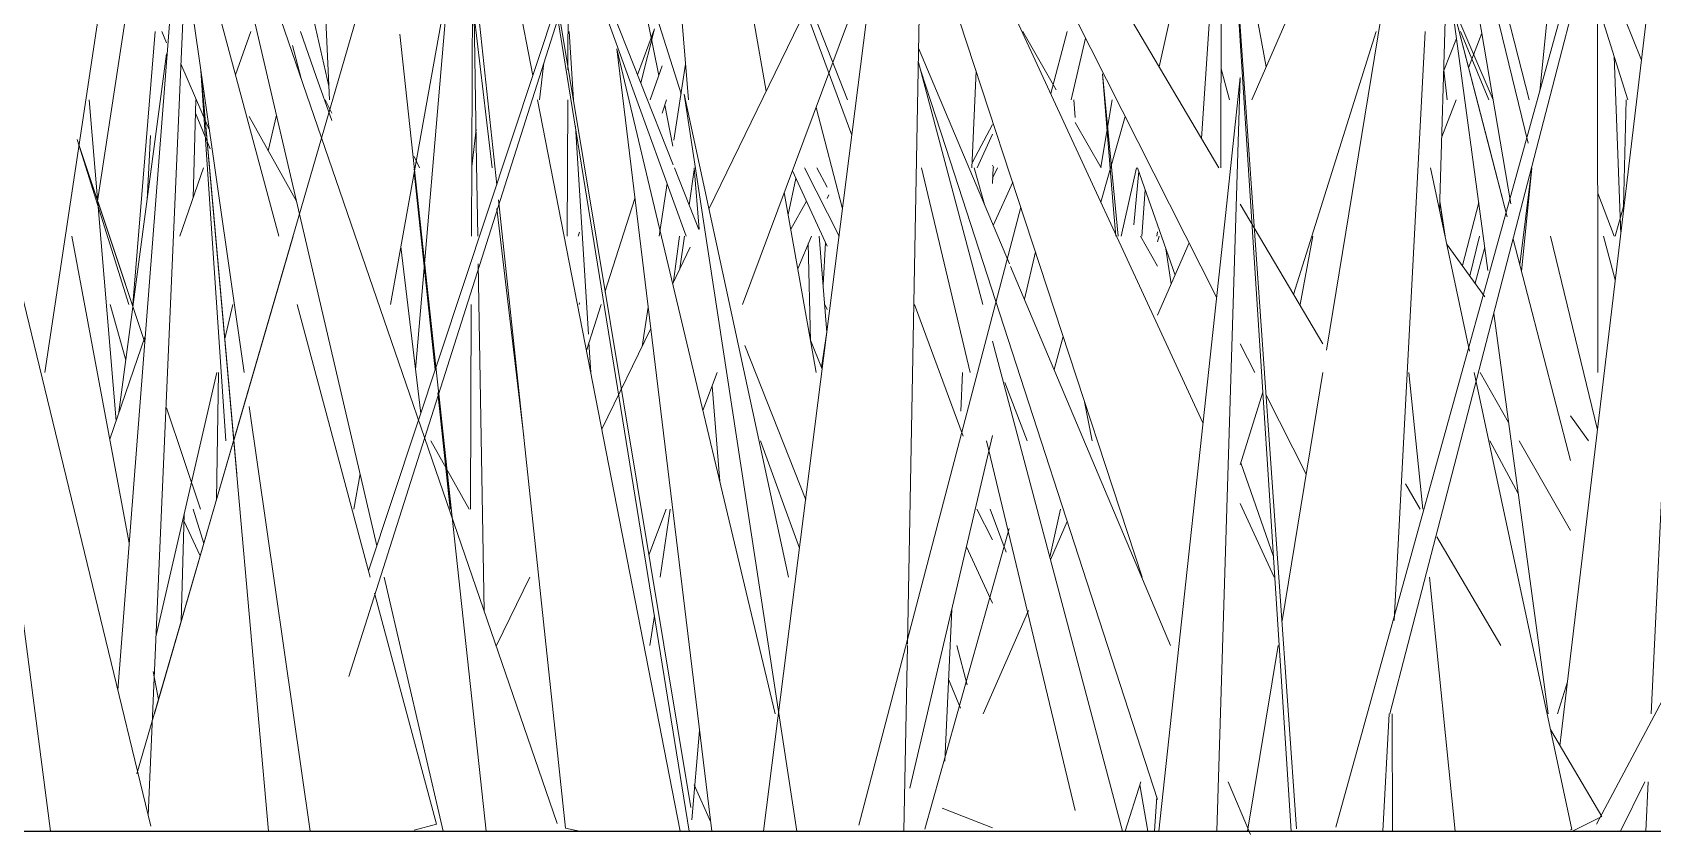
# Model space of a CAD drawing. Header units: millimetres. Extents: x -9575 to 27274, y -4387 to 11354.
# Drawn here: x -7130.5 to -7065, y 3047.9 to 3080.3 of the extents above; entities that cross this region are included whole.
import ezdxf

# ---------------------------------------------------------------- set-up
doc = ezdxf.new("R2010")
doc.units = ezdxf.units.MM
doc.layers.add('G-IMPT', color=8, linetype='Continuous', lineweight=9)

# ---------------------------------------------------------------- blocks, each defined once
blk = doc.blocks.new('Grass Array - 25_dwg-V48-North')
at = {"layer": 'G-IMPT'}
for p, q in [((-7126.244, 3050.319), (-7108.353, 3111.913)), ((-7108.353, 3111.913), (-7115.993, 3069.306)), ((-7103.944, 3077.582), (-7106.72, 3111.414)), ((-7118.462, 3077.582), (-7119.758, 3106.539)), ((-7077.774, 3048.158), (-7062.03, 3105.037)), ((-7062.642, 3102.624), (-7068.717, 3051.457)), ((-7103.844, 3048.964), (-7112.598, 3101.733)), ((-7118.775, 3076.031), (-7111.605, 3100.719)), ((-7067.203, 3100.966), (-7069.533, 3077.931)), ((-7104.718, 3100.095), (-7100.8, 3077.934)), ((-7117.676, 3054.258), (-7103.362, 3099.309)), ((-7085.6, 3058.27), (-7098.676, 3098.142)), ((-7125.638, 3095.371), (-7129.964, 3066.547)), ((-7064.686, 3094.796), (-7075.588, 3052.752)), ((-7082.505, 3074.823), (-7093.902, 3094.136)), ((-7082.505, 3074.823), (-7093.902, 3094.136)), ((-7081.174, 3077.582), (-7073.938, 3094.136)), ((-7097.514, 3077.582), (-7103.547, 3092.94)), ((-7065.024, 3052.752), (-7063.116, 3092.716)), ((-7111.014, 3091.933), (-7103.913, 3048)), ((-7104.563, 3074.953), (-7110.902, 3090.988)), ((-7109.258, 3048.307), (-7123.766, 3090.568)), ((-7106.338, 3090.33), (-7116.876, 3058.534)), ((-7120.503, 3072.065), (-7125.234, 3089.712)), ((-7094.642, 3089.405), (-7083.149, 3064.51)), ((-7069.955, 3077.582), (-7073.086, 3089.81)), ((-7112.198, 3088.618), (-7110.238, 3078.564)), ((-7100.907, 3048), (-7095.76, 3088.618)), ((-7080.594, 3078.91), (-7082.35, 3088.618)), ((-7080.594, 3078.91), (-7082.35, 3088.618)), ((-7074.695, 3088.585), (-7078.157, 3067.455)), ((-7073.101, 3088.618), (-7070.008, 3075.832)), ((-7082.424, 3074.823), (-7082.395, 3087.984)), ((-7073.146, 3087.78), (-7070.699, 3073.369)), ((-7082.06, 3086.498), (-7079.36, 3048.099)), ((-7082.06, 3086.498), (-7081.611, 3079.541)), ((-7111.69, 3074.139), (-7112.942, 3085.859)), ((-7103.12, 3073.163), (-7097.096, 3085.552)), ((-7094.542, 3085.536), (-7095.096, 3055.566)), ((-7124.575, 3085.134), (-7127.012, 3053.706)), ((-7100.562, 3084.866), (-7097.34, 3076.153)), ((-7083.589, 3084.886), (-7084.92, 3078.915)), ((-7067.188, 3066.547), (-7067.196, 3085.116)), ((-7067.188, 3066.547), (-7067.196, 3085.116)), ((-7073.58, 3073.088), (-7073.265, 3083.756)), ((-7127.831, 3073.478), (-7126.375, 3083.1)), ((-7125.792, 3048.63), (-7124.285, 3083.1)), ((-7121.971, 3082.856), (-7116.545, 3059.546)), ((-7112.719, 3072.065), (-7112.676, 3083.1)), ((-7104.033, 3072.065), (-7108.077, 3083.205)), ((-7106.061, 3083.1), (-7105.147, 3078.562)), ((-7101.762, 3069.306), (-7096.616, 3083.1)), ((-7065.426, 3079.18), (-7066.983, 3083.1)), ((-7113.644, 3082.405), (-7114.984, 3066.679)), ((-7104.246, 3077.825), (-7105.798, 3082.754)), ((-7124.147, 3082.154), (-7121.902, 3066.547)), ((-7118.486, 3078.127), (-7119.4, 3082.143)), ((-7108.822, 3078.793), (-7108.805, 3082.18)), ((-7073.316, 3082.02), (-7071.415, 3077.582)), ((-7073.102, 3081.542), (-7071.629, 3070.68)), ((-7073.102, 3081.542), (-7071.565, 3075.621)), ((-7070.846, 3072.847), (-7073.102, 3081.542)), ((-7112.509, 3075.001), (-7112.609, 3080.974)), ((-7111.883, 3074.823), (-7112.609, 3080.974)), ((-7088.319, 3080.911), (-7082.599, 3069.597)), ((-7067.195, 3081.468), (-7065.977, 3077.582)), ((-7125.501, 3080.341), (-7126.406, 3069.306)), ((-7125.232, 3080.341), (-7125.042, 3079.879)), ((-7121.643, 3080.341), (-7122.251, 3078.583)), ((-7118.995, 3078.528), (-7119.635, 3080.341)), ((-7112.118, 3048), (-7115.619, 3080.24)), ((-7108.762, 3080.341), (-7108.587, 3077.582)), ((-7106.002, 3078.594), (-7105.319, 3080.448)), ((-7105.872, 3078.263), (-7105.319, 3080.448)), ((-7090.428, 3080.341), (-7089.076, 3077.985)), ((-7089.3, 3077.833), (-7088.642, 3080.341)), ((-7082.879, 3080.857), (-7083.208, 3076.014)), ((-7076.147, 3080.341), (-7079.483, 3069.701)), ((-7075.425, 3056.528), (-7074.164, 3080.341)), ((-7071.588, 3077.582), (-7072.743, 3080.341)), ((-7072.41, 3078.876), (-7071.871, 3080.271)), ((-7119.605, 3078.447), (-7119.947, 3079.777)), ((-7106.846, 3079.642), (-7103.003, 3048)), ((-7106.846, 3079.642), (-7105.52, 3074.08)), ((-7090.968, 3070.94), (-7094.65, 3079.664)), ((-7087.893, 3080.069), (-7088.476, 3077.582)), ((-7072.901, 3080.065), (-7073.412, 3078.763)), ((-7126.966, 3064.944), (-7125.042, 3079.434)), ((-7124.463, 3079.033), (-7123.316, 3076.382)), ((-7109.79, 3079.08), (-7109.961, 3077.582)), ((-7105.011, 3078.953), (-7105.488, 3077.582)), ((-7104.537, 3075.944), (-7104.062, 3079.02)), ((-7094.66, 3079.142), (-7092.052, 3069.306)), ((-7079.576, 3048), (-7081.611, 3079.541)), ((-7066.262, 3072.134), (-7066.531, 3079.351)), ((-7123.654, 3078.759), (-7122.65, 3063.788)), ((-7123.654, 3078.759), (-7123.161, 3073.209)), ((-7120.924, 3048), (-7123.654, 3078.759)), ((-7118.366, 3076.743), (-7118.995, 3078.528)), ((-7093.545, 3075.646), (-7094.568, 3078.795)), ((-7092.318, 3078.754), (-7092.496, 3074.823)), ((-7086.569, 3072.065), (-7087.209, 3078.635)), ((-7086.763, 3073.147), (-7087.209, 3078.635)), ((-7082.583, 3048), (-7081.639, 3078.478)), ((-7082.072, 3077.582), (-7082.415, 3078.83)), ((-7082.229, 3073.019), (-7081.639, 3078.478)), ((-7073.404, 3078.784), (-7073.272, 3077.582)), ((-7099.896, 3058.27), (-7104.125, 3077.807)), ((-7103.312, 3072.492), (-7104.125, 3077.807)), ((-7127.087, 3064.594), (-7128.174, 3077.582)), ((-7123.859, 3077.582), (-7123.97, 3073.61)), ((-7123.874, 3077.034), (-7123.284, 3075.596)), ((-7120.598, 3076.96), (-7120.931, 3075.522)), ((-7118.366, 3077.043), (-7118.633, 3077.582)), ((-7110.046, 3077.582), (-7104.278, 3048)), ((-7108.855, 3072.065), (-7108.828, 3077.582)), ((-7105.011, 3077.042), (-7104.839, 3077.582)), ((-7104.907, 3077.369), (-7104.573, 3075.708)), ((-7097.717, 3073.173), (-7098.79, 3077.273)), ((-7088.319, 3076.858), (-7088.368, 3077.582)), ((-7086.814, 3077.582), (-7087.278, 3074.852)), ((-7073.492, 3076.078), (-7072.91, 3077.582)), ((-7066.034, 3077.582), (-7066.145, 3073.258)), ((-7121.704, 3076.902), (-7119.789, 3073.485)), ((-7112.532, 3076.377), (-7112.708, 3074.878)), ((-7108.519, 3076.495), (-7107.988, 3068.107)), ((-7092.464, 3075.058), (-7091.657, 3076.578)), ((-7088.319, 3076.666), (-7087.262, 3074.823)), ((-7087.271, 3073.438), (-7086.296, 3076.909)), ((-7128.653, 3075.971), (-7126.565, 3069.306)), ((-7128.653, 3075.971), (-7126.963, 3070.896)), ((-7125.922, 3067.77), (-7128.653, 3075.971)), ((-7125.691, 3076.142), (-7125.825, 3073.534)), ((-7093.545, 3075.646), (-7084.981, 3049.284)), ((-7092.278, 3074.823), (-7091.657, 3076.189)), ((-7115.028, 3075.29), (-7114.82, 3074.823)), ((-7112.509, 3075.001), (-7112.46, 3072.065)), ((-7070.846, 3072.847), (-7071.565, 3075.621)), ((-7123.551, 3074.823), (-7124.504, 3072.065)), ((-7115.028, 3074.793), (-7114.979, 3074.341)), ((-7115.028, 3074.653), (-7114.182, 3066.664)), ((-7114.154, 3066.748), (-7114.979, 3074.341)), ((-7103.525, 3072.328), (-7104.512, 3074.823)), ((-7103.918, 3073.322), (-7103.712, 3074.753)), ((-7103.515, 3072.35), (-7103.718, 3074.823)), ((-7099.916, 3072.937), (-7099.603, 3074.399)), ((-7099.747, 3074.709), (-7098.333, 3071.654)), ((-7097.859, 3072.065), (-7099.251, 3074.823)), ((-7098.333, 3074.045), (-7098.754, 3074.823)), ((-7092.553, 3066.547), (-7094.532, 3074.823)), ((-7091.98, 3073.339), (-7092.398, 3074.823)), ((-7091.6, 3074.823), (-7091.657, 3074.936)), ((-7091.657, 3074.199), (-7091.628, 3074.823)), ((-7091.657, 3074.406), (-7091.447, 3074.823)), ((-7085.833, 3074.823), (-7086.448, 3072.065)), ((-7085.944, 3072.527), (-7085.746, 3074.689)), ((-7085.794, 3074.823), (-7084.276, 3070.488)), ((-7072.369, 3067.416), (-7073.95, 3074.823)), ((-7070.344, 3070.914), (-7069.849, 3074.823)), ((-7069.848, 3074.823), (-7070.271, 3070.633)), ((-7100.436, 3052.752), (-7105.52, 3074.08)), ((-7105.135, 3072.065), (-7104.806, 3074.194)), ((-7100.074, 3073.831), (-7098.786, 3066.547)), ((-7098.267, 3073.739), (-7098.333, 3073.582)), ((-7090.839, 3074.243), (-7091.623, 3072.491)), ((-7085.616, 3072.065), (-7085.486, 3073.945)), ((-7067.191, 3073.81), (-7066.53, 3072.065)), ((-7122.207, 3062.453), (-7123.161, 3073.209)), ((-7110.601, 3063.952), (-7111.69, 3073.181)), ((-7108.91, 3048.119), (-7111.626, 3073.54)), ((-7107.32, 3069.796), (-7106.111, 3073.591)), ((-7099.811, 3072.342), (-7099.179, 3073.482)), ((-7097.061, 3048.246), (-7090.507, 3073.231)), ((-7086.763, 3073.147), (-7086.675, 3072.065)), ((-7082.229, 3073.019), (-7084.934, 3048)), ((-7078.305, 3067.705), (-7081.643, 3073.362)), ((-7078.305, 3067.705), (-7081.643, 3073.362)), ((-7073.388, 3072.188), (-7073.57, 3073.415)), ((-7073.568, 3073.482), (-7073.357, 3072.065)), ((-7072.662, 3070.879), (-7072.001, 3073.427)), ((-7066.491, 3072.065), (-7066.117, 3073.355)), ((-7103.312, 3072.492), (-7099.57, 3048)), ((-7125.678, 3048.202), (-7131.463, 3072.065)), ((-7126.552, 3059.643), (-7128.877, 3072.065)), ((-7126.552, 3059.643), (-7128.877, 3072.065)), ((-7122.327, 3063.805), (-7119.928, 3072.065)), ((-7108.409, 3072.065), (-7108.349, 3072.227)), ((-7104.303, 3072.065), (-7104.546, 3070.228)), ((-7104.288, 3070.76), (-7104.1, 3072.065)), ((-7098.973, 3072.065), (-7099.529, 3070.748)), ((-7099.101, 3071.763), (-7099.008, 3067.838)), ((-7098.352, 3068.166), (-7098.662, 3072.065)), ((-7098.504, 3070.081), (-7098.404, 3071.807)), ((-7098.504, 3070.081), (-7098.404, 3071.807)), ((-7085.678, 3072.065), (-7084.981, 3070.849)), ((-7085.018, 3072.065), (-7084.981, 3072.234)), ((-7084.916, 3072.065), (-7084.981, 3071.829)), ((-7084.981, 3068.874), (-7083.707, 3071.789)), ((-7079.215, 3069.306), (-7078.701, 3072.065)), ((-7071.752, 3069.615), (-7073.297, 3071.761)), ((-7071.968, 3072.065), (-7072.357, 3070.455)), ((-7068.289, 3062.992), (-7070.612, 3071.944)), ((-7068.289, 3062.992), (-7070.612, 3071.944)), ((-7069.096, 3072.065), (-7067.201, 3064.229)), ((-7066.481, 3070.293), (-7066.962, 3072.065)), ((-7115.577, 3071.627), (-7114.77, 3064.89)), ((-7104.584, 3070.151), (-7103.871, 3071.617)), ((-7089.916, 3071.431), (-7090.365, 3069.513)), ((-7084.65, 3071.557), (-7084.431, 3070.134)), ((-7071.757, 3071.621), (-7072.149, 3070.165)), ((-7132.692, 3070.672), (-7129.729, 3048)), ((-7126.433, 3069.306), (-7126.963, 3070.896)), ((-7112.441, 3070.95), (-7112.206, 3056.895)), ((-7084.454, 3055.511), (-7090.924, 3070.838)), ((-7126.687, 3067.047), (-7127.318, 3069.306)), ((-7122.368, 3069.306), (-7122.691, 3067.909)), ((-7116.806, 3058.27), (-7119.764, 3069.306)), ((-7112.763, 3061.029), (-7112.73, 3069.306)), ((-7108.349, 3069.363), (-7108.369, 3069.306)), ((-7108.07, 3067.445), (-7107.477, 3069.306)), ((-7105.823, 3067.602), (-7105.577, 3069.196)), ((-7098.333, 3069.102), (-7098.429, 3069.306)), ((-7094.808, 3069.306), (-7092.837, 3063.977)), ((-7071.392, 3068.934), (-7069.198, 3052.752)), ((-7125.902, 3068.022), (-7127.341, 3063.86)), ((-7107.448, 3064.259), (-7105.472, 3068.325)), ((-7098.539, 3066.686), (-7099.019, 3067.863)), ((-7098.348, 3068.197), (-7098.568, 3066.756)), ((-7091.657, 3067.818), (-7086.402, 3048)), ((-7089.168, 3066.678), (-7088.794, 3068.01)), ((-7107.967, 3067.768), (-7107.889, 3066.547)), ((-7099.208, 3061.406), (-7101.673, 3067.643)), ((-7081.643, 3067.707), (-7081.056, 3066.547)), ((-7123.006, 3066.547), (-7125.476, 3055.866)), ((-7123.02, 3061.418), (-7122.937, 3066.547)), ((-7103.361, 3065.021), (-7102.792, 3066.547)), ((-7092.87, 3066.547), (-7092.941, 3064.993)), ((-7078.305, 3066.555), (-7079.951, 3056.506)), ((-7074.821, 3066.547), (-7074.266, 3061.029)), ((-7068.239, 3048.063), (-7072.184, 3066.547)), ((-7071.947, 3066.547), (-7070.796, 3064.535)), ((-7113.533, 3061.029), (-7114.054, 3065.828)), ((-7102.679, 3062.162), (-7102.994, 3066.004)), ((-7091.153, 3066.15), (-7090.254, 3063.788)), ((-7121.704, 3065.17), (-7119.234, 3048)), ((-7114.083, 3065.734), (-7113.585, 3061.029)), ((-7087.951, 3065.439), (-7087.63, 3063.788)), ((-7080.721, 3065.75), (-7081.643, 3062.811)), ((-7080.593, 3065.63), (-7078.979, 3062.439)), ((-7123.677, 3061.029), (-7125.042, 3065.127)), ((-7067.559, 3063.788), (-7068.289, 3064.802)), ((-7091.657, 3063.998), (-7094.995, 3049.745)), ((-7125.537, 3052.752), (-7122.332, 3063.788)), ((-7114.357, 3063.788), (-7112.812, 3061.029)), ((-7099.456, 3059.452), (-7101.029, 3063.788)), ((-7088.319, 3048.836), (-7091.893, 3063.788)), ((-7070.406, 3061.659), (-7071.556, 3063.788)), ((-7070.368, 3063.788), (-7068.289, 3060.155)), ((-7081.617, 3062.894), (-7080.293, 3059.114)), ((-7117.221, 3062.453), (-7117.477, 3061.029)), ((-7074.365, 3061.029), (-7074.967, 3062.049)), ((-7074.365, 3061.029), (-7074.967, 3062.049)), ((-7081.643, 3061.248), (-7080.268, 3058.27)), ((-7124.329, 3060.823), (-7124.451, 3056.491)), ((-7123.971, 3061.029), (-7123.536, 3059.64)), ((-7105.546, 3059.163), (-7104.85, 3061.029)), ((-7104.682, 3061.029), (-7105.094, 3058.27)), ((-7091.657, 3059.78), (-7092.288, 3061.029)), ((-7091.747, 3061.029), (-7091.102, 3059.284)), ((-7088.909, 3061.029), (-7089.342, 3059.087)), ((-7124.338, 3060.525), (-7123.683, 3059.134)), ((-7094.388, 3048.085), (-7090.975, 3060.244)), ((-7089.311, 3058.969), (-7088.632, 3060.522)), ((-7092.71, 3059.501), (-7091.657, 3057.224)), ((-7071.109, 3055.511), (-7073.7, 3059.901)), ((-7071.109, 3055.511), (-7073.7, 3059.901)), ((-7116.248, 3058.27), (-7113.857, 3048)), ((-7111.701, 3055.511), (-7110.36, 3058.27)), ((-7073.989, 3058.27), (-7072.957, 3048)), ((-7114.13, 3048.287), (-7116.635, 3057.632)), ((-7067.235, 3048.286), (-7062.119, 3057.926)), ((-7105.324, 3056.73), (-7105.506, 3055.511)), ((-7093.304, 3056.966), (-7093.581, 3050.834)), ((-7092.029, 3052.752), (-7090.201, 3056.932)), ((-7095.097, 3055.511), (-7095.235, 3048)), ((-7092.677, 3053.915), (-7093.095, 3055.511)), ((-7080.114, 3055.511), (-7081.345, 3048)), ((-7125.37, 3053.328), (-7125.582, 3054.464)), ((-7125.37, 3053.328), (-7125.582, 3054.463)), ((-7092.953, 3052.977), (-7093.431, 3054.152)), ((-7068.41, 3054.043), (-7068.821, 3052.752)), ((-7075.876, 3048), (-7075.625, 3052.752)), ((-7075.488, 3048), (-7075.497, 3052.752)), ((-7103.804, 3048.459), (-7103.498, 3052.078)), ((-7067.029, 3048.597), (-7069.103, 3052.112)), ((-7067.029, 3048.597), (-7069.103, 3052.112)), ((-7103.709, 3049.871), (-7103.05, 3048.393)), ((-7085.662, 3049.993), (-7086.287, 3048)), ((-7085.371, 3048), (-7085.698, 3049.876)), ((-7081.226, 3047.862), (-7082.125, 3049.993)), ((-7065.286, 3049.993), (-7066.269, 3048)), ((-7065.251, 3048), (-7065.156, 3049.993)), ((-7093.696, 3048.937), (-7091.657, 3048.143)), ((-7085.015, 3049.389), (-7085.11, 3048)), ((-7114.13, 3048.287), (-7115.028, 3048.038)), ((-7067.029, 3048.597), (-7068.21, 3048)), ((-7108.91, 3048.119), (-7108.349, 3047.998)), ((-7068.239, 3048.063), (-7068.289, 3048.053))]:
    blk.add_line(p, q, dxfattribs=at)
blk = doc.blocks.new('Grass Array - Grass Array-V52-North')
blk.add_blockref('Grass Array - 25_dwg-V48-North', (0, 0))

msp = doc.modelspace()

# ---------------------------------------------------------------- linework, layer by layer
msp.add_line((-7466.268, 3048), (-6666.168, 3048))

# ---------------------------------------------------------------- block references
msp.add_blockref('Grass Array - Grass Array-V52-North', (0, 0))

doc.saveas('drawing.dxf')
